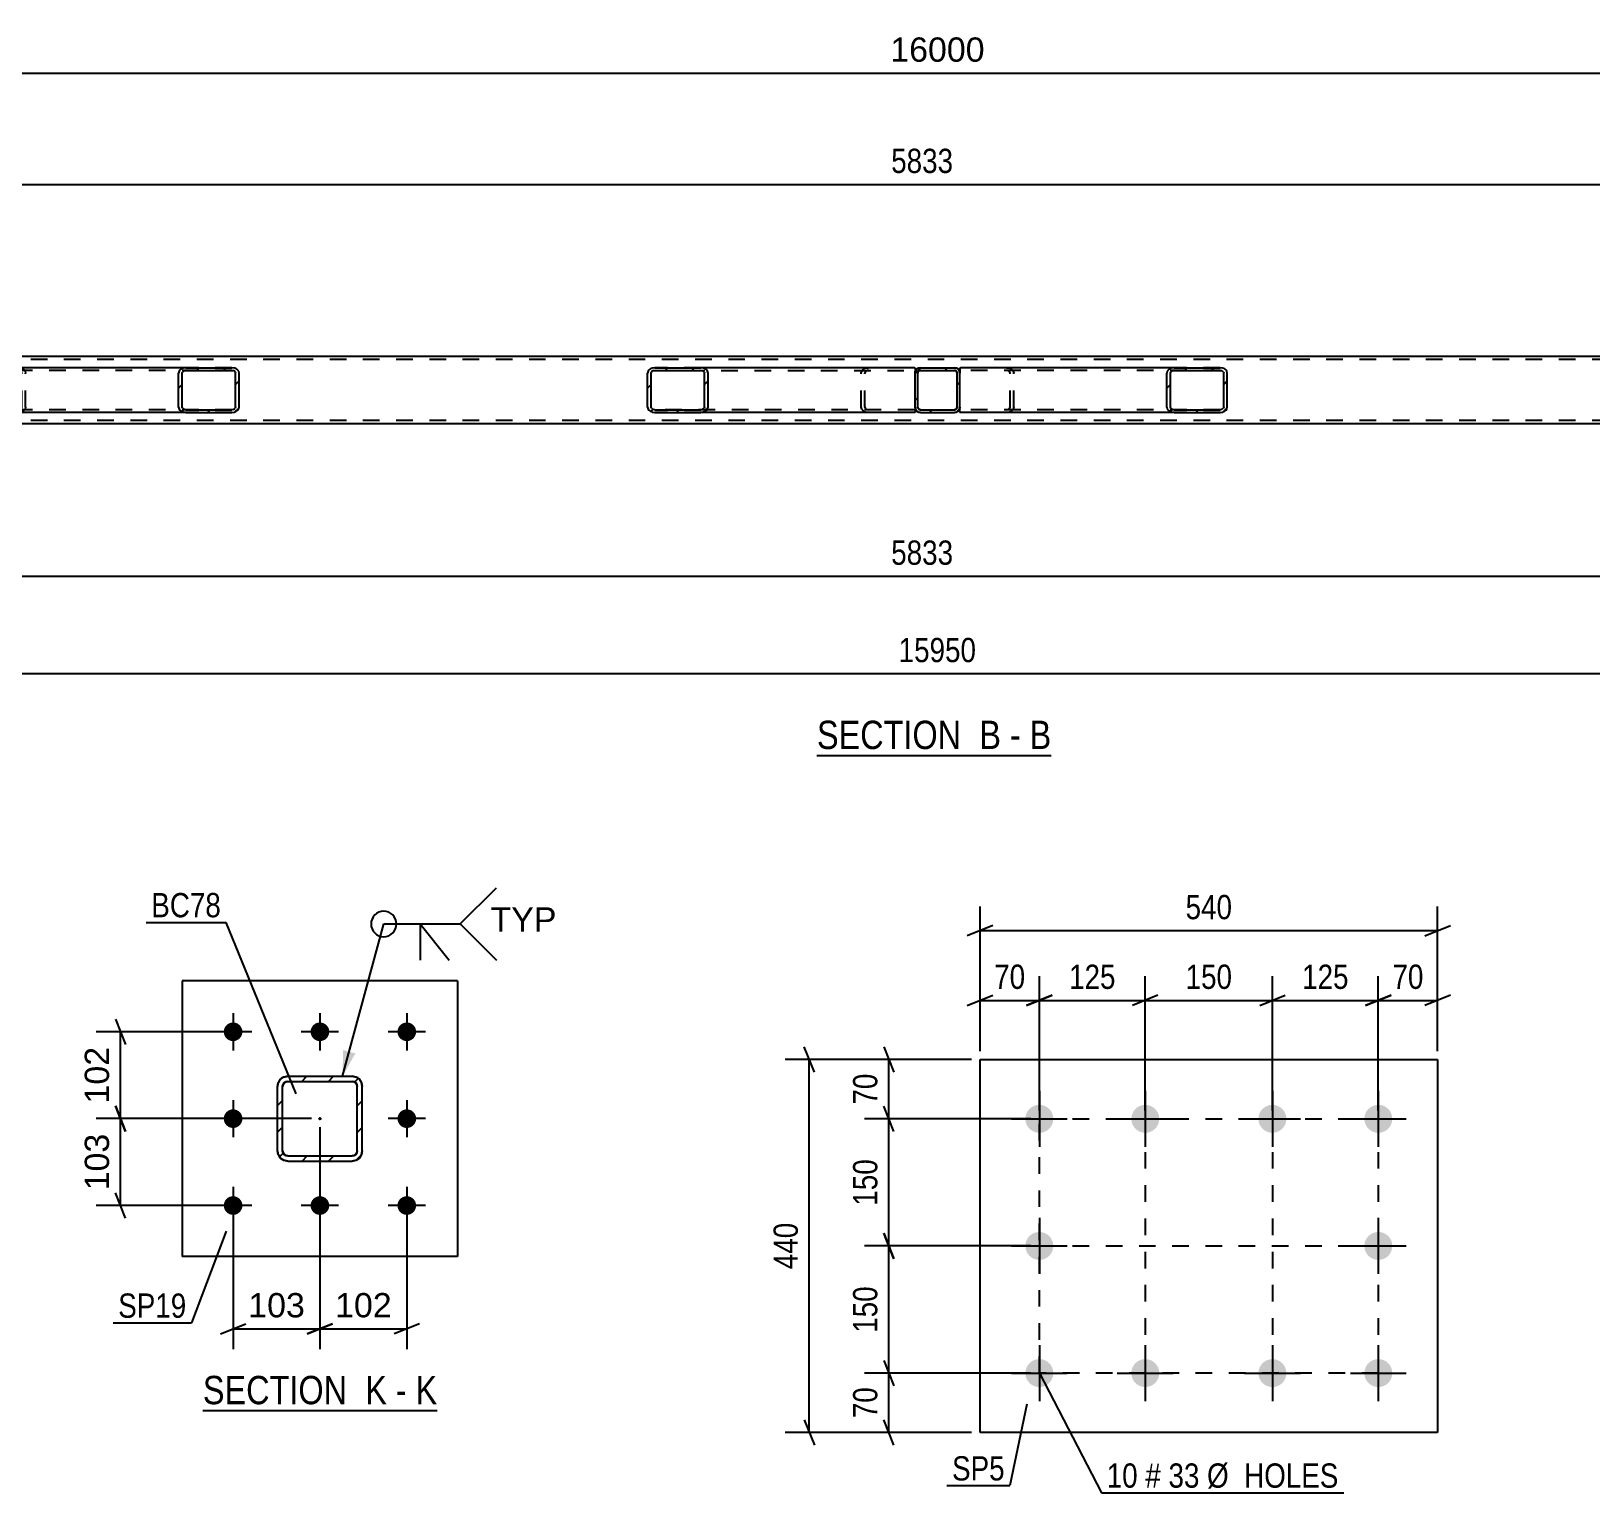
# Model space of a CAD drawing. Header units: millimetres. Extents: x 0 to 841, y 0 to 594.
# Drawn here: x 208 to 392, y 107.2 to 279.6 of the extents above; entities that cross this region are included whole.
import ezdxf

# ---------------------------------------------------------------- set-up
doc = ezdxf.new("R2010")
doc.units = ezdxf.units.MM
doc.linetypes.add('DXK_LINE_DOT2', pattern=[3.9198, 1.9599, -1.9599])
doc.linetypes.add('DXK_LINE_DOT3', pattern=[5.9187, 2.979, -0.9799, 0.9799, -0.9799])
doc.styles.add('Arial', font='ARIAL.TTF', dxfattribs={"height": 0.2})
doc.styles.add('Arial Narrow', font='ARIALN.TTF', dxfattribs={"height": 0.2})

# ---------------------------------------------------------------- blocks, each defined once
blk = doc.blocks.new('Unknown-761549208-13 - 3046')
at = {"color": 6, "linetype": 'Continuous'}
blk.add_line((300.69, 194.18), (328.34, 194.18), dxfattribs=at)
at = {"color": 0, "linetype": 'Continuous'}
for points in [[(318.8, 194.93), (318.8, 198.43), (300.69, 198.43), (300.69, 194.93)], [(322.41, 194.93), (322.41, 198.43), (319.85, 198.43), (319.85, 194.93)], [(324.73, 194.93), (324.73, 198.43), (323.46, 198.43), (323.46, 194.93)], [(328.34, 194.93), (328.34, 198.43), (325.78, 198.43), (325.78, 194.93)]]:
    blk.add_wipeout(points, dxfattribs=at)
at = {"color": 7, "linetype": 'Continuous', "style": 'Arial Narrow'}
for s, p in [('SECTION ', (300.69, 194.93)), ('B', (319.85, 194.93)), ('B', (325.78, 194.93)), ('-', (323.46, 194.93))]:
    blk.add_text(s, height=3.34, dxfattribs=at).set_placement(p)
blk = doc.blocks.new('Unknown-761549208-46 - 16332')
at = {"color": 6, "linetype": 'Continuous'}
blk.add_line((228.23, 116.88), (255.88, 116.88), dxfattribs=at)
at = {"color": 0, "linetype": 'Continuous'}
for points in [[(246.34, 117.63), (246.34, 121.13), (228.23, 121.13), (228.23, 117.63)], [(249.94, 117.63), (249.94, 121.13), (247.39, 121.13), (247.39, 117.63)], [(252.27, 117.63), (252.27, 121.13), (250.99, 121.13), (250.99, 117.63)], [(255.88, 117.63), (255.88, 121.13), (253.32, 121.13), (253.32, 117.63)]]:
    blk.add_wipeout(points, dxfattribs=at)
at = {"color": 7, "linetype": 'Continuous', "style": 'Arial Narrow'}
for s, p in [('SECTION ', (228.23, 117.63)), ('K', (247.39, 117.63)), ('K', (253.32, 117.63)), ('-', (250.99, 117.63))]:
    blk.add_text(s, height=3.34, dxfattribs=at).set_placement(p)
blk = doc.blocks.new('Part-761549208-3071 - 3046')
at = {"color": 2, "linetype": 'Continuous'}
for p, q in [((71.06, 241.28), (558.74, 241.28)), ((558.74, 233.28), (71.06, 233.28))]:
    blk.add_line(p, q, dxfattribs=at)
at = {"color": 7, "linetype": 'DXK_LINE_DOT2'}
for p, q in [((558.74, 240.88), (71.06, 240.88)), ((558.74, 233.68), (71.06, 233.68))]:
    blk.add_line(p, q, dxfattribs=at)
blk = doc.blocks.new('Part-761549208-3122 - 3046')
at = {"linetype": 'Continuous'}
h = blk.add_hatch(dxfattribs=at)
h.set_pattern_fill('', scale=0.7, style=0, pattern_type=0)
h.set_pattern_definition([(45, (348.5787, 234.691), (-1.57154, 1.57154), [])])
h.paths.add_polyline_path([(348.25, 234.64), (348.58, 234.69), (348.86, 234.83), (349.05, 235.04), (349.11, 235.28), (349.11, 239.28), (349.05, 239.53), (348.86, 239.73), (348.58, 239.87), (348.25, 239.92), (342.83, 239.92), (342.5, 239.87), (342.22, 239.73), (342.03, 239.53), (341.96, 239.28), (341.96, 235.28), (342.03, 235.04), (342.22, 234.83), (342.5, 234.69), (342.83, 234.64)])
h.paths.add_polyline_path([(342.66, 234.99), (342.52, 235.06), (342.43, 235.16), (342.39, 235.28), (342.39, 239.28), (342.43, 239.4), (342.52, 239.51), (342.66, 239.58), (342.83, 239.6), (348.25, 239.6), (348.41, 239.58), (348.55, 239.51), (348.65, 239.4), (348.68, 239.28), (348.68, 235.28), (348.65, 235.16), (348.55, 235.06), (348.41, 234.99), (348.25, 234.96), (342.83, 234.96)])
at = {"color": 2, "linetype": 'Continuous'}
for p, q in [((317.54, 239.91), (317.62, 239.92)), ((317.54, 239.91), (317.54, 239.28)), ((342.83, 239.92), (317.62, 239.92)), ((342.03, 239.53), (341.96, 239.28)), ((341.96, 235.28), (341.96, 239.28)), ((342.39, 239.28), (342.43, 239.4)), ((342.39, 235.28), (342.39, 239.28)), ((342.83, 239.92), (342.5, 239.87)), ((342.66, 239.58), (342.83, 239.6)), ((342.83, 239.92), (348.25, 239.92)), ((342.83, 239.6), (348.25, 239.6)), ((348.58, 239.87), (348.25, 239.92)), ((348.25, 239.6), (348.41, 239.58)), ((348.65, 239.4), (348.68, 239.28)), ((348.68, 235.28), (348.68, 239.28)), ((349.11, 239.28), (349.05, 239.53)), ((349.11, 235.28), (349.11, 239.28)), ((317.54, 234.69), (317.54, 235.28)), ((317.54, 234.65), (317.54, 234.69)), ((317.62, 234.64), (317.54, 234.65)), ((342.83, 234.64), (317.62, 234.64)), ((341.96, 235.28), (342.03, 235.04)), ((342.43, 235.16), (342.39, 235.28)), ((342.5, 234.69), (342.83, 234.64)), ((342.83, 234.96), (342.66, 234.99)), ((342.83, 234.96), (348.25, 234.96)), ((342.83, 234.64), (348.25, 234.64)), ((348.41, 234.99), (348.25, 234.96)), ((348.25, 234.64), (348.58, 234.69)), ((348.68, 235.28), (348.65, 235.16)), ((349.05, 235.04), (349.11, 235.28))]:
    blk.add_line(p, q, dxfattribs=at)
at = {"color": 7, "linetype": 'DXK_LINE_DOT2'}
for p, q in [((317.54, 239.59), (317.54, 239.91)), ((317.62, 239.6), (317.54, 239.59)), ((317.54, 234.83), (317.54, 239.28)), ((348.25, 239.6), (317.62, 239.6)), ((323.04, 239.92), (323.37, 239.87)), ((323.2, 239.58), (323.04, 239.6)), ((323.47, 239.28), (323.44, 239.4)), ((323.47, 235.28), (323.47, 239.28)), ((323.84, 239.53), (323.91, 239.28)), ((323.91, 235.28), (323.91, 239.28)), ((348.25, 239.92), (342.83, 239.92)), ((317.62, 234.96), (317.54, 234.97)), ((348.25, 234.96), (317.62, 234.96)), ((323.04, 234.96), (323.2, 234.99)), ((323.37, 234.69), (323.04, 234.64)), ((323.44, 235.16), (323.47, 235.28)), ((323.91, 235.28), (323.84, 235.04)), ((348.25, 234.64), (342.83, 234.64))]:
    blk.add_line(p, q, dxfattribs=at)
for centre, radius, start, end in [((323.1, 239.19), 0.396, 31.9749, 75.1641), ((323.17, 239.11), 0.792, 31.9749, 75.1641), ((323.1, 235.37), 0.396, 284.8359, 328.0251), ((323.17, 235.46), 0.792, 284.8359, 328.0251)]:
    blk.add_arc(centre, radius, start, end, dxfattribs=at)
at = {"color": 2, "linetype": 'Continuous'}
for centre, radius, start, end in [((342.7, 239.11), 0.792, 104.8395, 148.0307), ((342.76, 239.19), 0.396, 104.8395, 148.0307), ((348.31, 239.19), 0.396, 31.9693, 75.1605), ((348.38, 239.11), 0.792, 31.9693, 75.1605), ((342.7, 235.46), 0.792, 211.9693, 255.1605), ((342.76, 235.37), 0.396, 211.9693, 255.1605), ((348.31, 235.37), 0.396, 284.8395, 328.0307), ((348.38, 235.46), 0.792, 284.8395, 328.0307)]:
    blk.add_arc(centre, radius, start, end, dxfattribs=at)
blk = doc.blocks.new('Part-761549208-3123 - 3046')
at = {"linetype": 'Continuous'}
h = blk.add_hatch(dxfattribs=at)
h.set_pattern_fill('', scale=0.7, style=0, pattern_type=0)
h.set_pattern_definition([(45, (231.9786, 234.691), (-1.57154, 1.57154), [])])
h.paths.add_polyline_path([(231.65, 234.64), (231.98, 234.69), (232.26, 234.83), (232.45, 235.04), (232.51, 235.28), (232.51, 239.28), (232.45, 239.53), (232.26, 239.73), (231.98, 239.87), (231.65, 239.92), (226.23, 239.92), (225.9, 239.87), (225.62, 239.73), (225.43, 239.53), (225.36, 239.28), (225.36, 235.28), (225.43, 235.04), (225.62, 234.83), (225.9, 234.69), (226.23, 234.64)])
h.paths.add_polyline_path([(226.06, 234.99), (225.92, 235.06), (225.83, 235.16), (225.79, 235.28), (225.79, 239.28), (225.83, 239.4), (225.92, 239.51), (226.06, 239.58), (226.23, 239.6), (231.65, 239.6), (231.81, 239.58), (231.95, 239.51), (232.05, 239.4), (232.08, 239.28), (232.08, 235.28), (232.05, 235.16), (231.95, 235.06), (231.81, 234.99), (231.65, 234.96), (226.23, 234.96)])
at = {"color": 2, "linetype": 'Continuous'}
for p, q in [((200.94, 239.91), (201.02, 239.92)), ((200.94, 239.91), (200.94, 239.28)), ((226.23, 239.92), (201.02, 239.92)), ((225.43, 239.53), (225.36, 239.28)), ((225.36, 235.28), (225.36, 239.28)), ((225.79, 239.28), (225.83, 239.4)), ((225.79, 235.28), (225.79, 239.28)), ((226.23, 239.92), (225.9, 239.87)), ((226.06, 239.58), (226.23, 239.6)), ((226.23, 239.92), (231.65, 239.92)), ((226.23, 239.6), (231.65, 239.6)), ((231.98, 239.87), (231.65, 239.92)), ((231.65, 239.6), (231.81, 239.58)), ((232.05, 239.4), (232.08, 239.28)), ((232.08, 235.28), (232.08, 239.28)), ((232.51, 239.28), (232.45, 239.53)), ((232.51, 235.28), (232.51, 239.28)), ((200.94, 235.28), (200.94, 234.83)), ((200.94, 234.83), (200.94, 234.69)), ((200.94, 234.65), (200.94, 234.69)), ((201.02, 234.64), (200.94, 234.65)), ((226.23, 234.64), (201.02, 234.64)), ((225.36, 235.28), (225.43, 235.04)), ((225.83, 235.16), (225.79, 235.28)), ((225.9, 234.69), (226.23, 234.64)), ((226.23, 234.96), (226.06, 234.99)), ((226.23, 234.96), (231.65, 234.96)), ((226.23, 234.64), (231.65, 234.64)), ((231.81, 234.99), (231.65, 234.96)), ((231.65, 234.64), (231.98, 234.69)), ((232.08, 235.28), (232.05, 235.16)), ((232.45, 235.04), (232.51, 235.28))]:
    blk.add_line(p, q, dxfattribs=at)
at = {"color": 7, "linetype": 'DXK_LINE_DOT2'}
for p, q in [((200.94, 239.59), (200.94, 239.91)), ((201.02, 239.6), (200.94, 239.59)), ((200.94, 234.83), (200.94, 239.28)), ((231.65, 239.6), (201.02, 239.6)), ((206.44, 239.92), (206.77, 239.87)), ((206.6, 239.58), (206.44, 239.6)), ((206.87, 239.28), (206.84, 239.4)), ((206.87, 235.28), (206.87, 239.28)), ((207.24, 239.53), (207.31, 239.28)), ((207.31, 235.28), (207.31, 239.28)), ((231.65, 239.92), (226.23, 239.92)), ((201.02, 234.96), (200.94, 234.97)), ((231.65, 234.96), (201.02, 234.96)), ((206.44, 234.96), (206.6, 234.99)), ((206.77, 234.69), (206.44, 234.64)), ((206.84, 235.16), (206.87, 235.28)), ((207.31, 235.28), (207.24, 235.04)), ((231.65, 234.64), (226.23, 234.64))]:
    blk.add_line(p, q, dxfattribs=at)
for centre, radius, start, end in [((206.5, 239.19), 0.396, 31.9693, 75.1605), ((206.57, 239.11), 0.792, 31.9693, 75.1605), ((206.5, 235.37), 0.396, 284.8395, 328.0307), ((206.57, 235.46), 0.792, 284.8395, 328.0307)]:
    blk.add_arc(centre, radius, start, end, dxfattribs=at)
at = {"color": 2, "linetype": 'Continuous'}
for centre, radius, start, end in [((226.1, 239.11), 0.792, 104.8395, 148.0307), ((226.16, 239.19), 0.396, 104.8395, 148.0307), ((231.71, 239.19), 0.396, 31.9693, 75.1605), ((231.78, 239.11), 0.792, 31.9693, 75.1605), ((226.1, 235.46), 0.792, 211.9693, 255.1605), ((226.16, 235.37), 0.396, 211.9693, 255.1605), ((231.71, 235.37), 0.396, 284.8395, 328.0307), ((231.78, 235.46), 0.792, 284.8395, 328.0307)]:
    blk.add_arc(centre, radius, start, end, dxfattribs=at)
blk = doc.blocks.new('Part-761549208-3147 - 3046')
at = {"linetype": 'Continuous'}
h = blk.add_hatch(dxfattribs=at)
h.set_pattern_fill('', scale=0.7, style=0, pattern_type=0)
h.set_pattern_definition([(45, (317.1477, 234.691), (-1.57154, 1.57154), [])])
h.paths.add_polyline_path([(316.9, 234.64), (317.15, 234.69), (317.36, 234.83), (317.49, 235.04), (317.54, 235.28), (317.54, 239.28), (317.49, 239.53), (317.36, 239.73), (317.15, 239.87), (316.9, 239.92), (312.9, 239.92), (312.66, 239.87), (312.45, 239.73), (312.31, 239.53), (312.26, 239.28), (312.26, 235.28), (312.31, 235.04), (312.45, 234.83), (312.66, 234.69), (312.9, 234.64)])
h.paths.add_polyline_path([(312.78, 234.99), (312.68, 235.06), (312.61, 235.16), (312.58, 235.28), (312.58, 239.28), (312.61, 239.4), (312.68, 239.51), (312.78, 239.58), (312.9, 239.6), (316.9, 239.6), (317.03, 239.58), (317.13, 239.51), (317.2, 239.4), (317.22, 239.28), (317.22, 235.28), (317.2, 235.16), (317.13, 235.06), (317.03, 234.99), (316.9, 234.96), (312.9, 234.96)])
at = {"color": 7, "linetype": 'DXK_LINE_DOT2'}
for p, q in [((312.26, 239.28), (312.31, 239.53)), ((312.26, 235.28), (312.26, 239.28)), ((312.61, 239.4), (312.58, 239.28)), ((312.58, 235.28), (312.58, 239.28)), ((312.66, 239.87), (312.9, 239.92)), ((312.9, 239.6), (312.78, 239.58)), ((312.9, 239.92), (316.9, 239.92)), ((312.9, 239.6), (316.9, 239.6)), ((316.9, 239.92), (317.15, 239.87)), ((317.03, 239.58), (316.9, 239.6)), ((317.22, 239.28), (317.2, 239.4)), ((317.22, 235.28), (317.22, 239.28)), ((317.49, 239.53), (317.54, 239.28)), ((317.54, 235.28), (317.54, 239.28)), ((312.31, 235.04), (312.26, 235.28)), ((312.58, 235.28), (312.61, 235.16)), ((312.9, 234.64), (312.66, 234.69)), ((312.78, 234.99), (312.9, 234.96)), ((312.9, 234.96), (316.9, 234.96)), ((312.9, 234.64), (316.9, 234.64)), ((316.9, 234.96), (317.03, 234.99)), ((317.15, 234.69), (316.9, 234.64)), ((317.2, 235.16), (317.22, 235.28)), ((317.54, 235.28), (317.49, 235.04))]:
    blk.add_line(p, q, dxfattribs=at)
at = {"color": 2, "linetype": 'Continuous'}
for p, q in [((312.31, 239.53), (312.26, 239.28)), ((312.26, 235.28), (312.26, 239.28)), ((312.58, 239.28), (312.61, 239.4)), ((312.58, 235.28), (312.58, 239.28)), ((312.9, 239.92), (312.66, 239.87)), ((312.78, 239.58), (312.9, 239.6)), ((312.9, 239.92), (316.9, 239.92)), ((312.9, 239.6), (316.9, 239.6)), ((317.15, 239.87), (316.9, 239.92)), ((316.9, 239.6), (317.03, 239.58)), ((317.2, 239.4), (317.22, 239.28)), ((317.22, 235.28), (317.22, 239.28)), ((317.54, 239.28), (317.49, 239.53)), ((317.54, 235.28), (317.54, 239.28)), ((312.26, 235.28), (312.31, 235.04)), ((312.61, 235.16), (312.58, 235.28)), ((312.66, 234.69), (312.9, 234.64)), ((312.9, 234.96), (312.78, 234.99)), ((312.9, 234.96), (316.9, 234.96)), ((312.9, 234.64), (316.9, 234.64)), ((317.03, 234.99), (316.9, 234.96)), ((316.9, 234.64), (317.15, 234.69)), ((317.22, 235.28), (317.2, 235.16)), ((317.49, 235.04), (317.54, 235.28))]:
    blk.add_line(p, q, dxfattribs=at)
at = {"color": 7, "linetype": 'DXK_LINE_DOT2'}
for centre, radius, start, end in [((312.9, 239.28), 0.64, 112.5, 157.5), ((312.9, 239.28), 0.32, 112.5, 157.5), ((316.9, 239.28), 0.32, 22.5, 67.5), ((316.9, 239.28), 0.64, 22.5, 67.5), ((312.9, 235.28), 0.64, 202.5, 247.5), ((312.9, 235.28), 0.32, 202.5, 247.5), ((316.9, 235.28), 0.32, 292.5, 337.5), ((316.9, 235.28), 0.64, 292.5, 337.5)]:
    blk.add_arc(centre, radius, start, end, dxfattribs=at)
at = {"color": 2, "linetype": 'Continuous'}
for centre, radius, start, end in [((312.9, 239.28), 0.64, 112.5, 157.5), ((312.9, 239.28), 0.32, 112.5, 157.5), ((316.9, 239.28), 0.32, 22.5, 67.5), ((316.9, 239.28), 0.64, 22.5, 67.5), ((312.9, 235.28), 0.64, 202.5, 247.5), ((312.9, 235.28), 0.32, 202.5, 247.5), ((316.9, 235.28), 0.32, 292.5, 337.5), ((316.9, 235.28), 0.64, 292.5, 337.5)]:
    blk.add_arc(centre, radius, start, end, dxfattribs=at)
blk = doc.blocks.new('Part-761549208-3181 - 3046')
at = {"linetype": 'Continuous'}
h = blk.add_hatch(dxfattribs=at)
h.set_pattern_fill('', scale=0.7, style=0, pattern_type=0)
h.set_pattern_definition([(45, (287.3089, 234.691), (-1.57154, 1.57154), [])])
h.paths.add_polyline_path([(286.98, 234.64), (287.31, 234.69), (287.59, 234.83), (287.78, 235.04), (287.84, 235.28), (287.84, 239.28), (287.78, 239.53), (287.59, 239.73), (287.31, 239.87), (286.98, 239.92), (281.56, 239.92), (281.23, 239.87), (280.95, 239.73), (280.76, 239.53), (280.69, 239.28), (280.69, 235.28), (280.76, 235.04), (280.95, 234.83), (281.23, 234.69), (281.56, 234.64)])
h.paths.add_polyline_path([(281.39, 234.99), (281.25, 235.06), (281.16, 235.16), (281.13, 235.28), (281.13, 239.28), (281.16, 239.4), (281.25, 239.51), (281.39, 239.58), (281.56, 239.6), (286.98, 239.6), (287.14, 239.58), (287.28, 239.51), (287.38, 239.4), (287.41, 239.28), (287.41, 235.28), (287.38, 235.16), (287.28, 235.06), (287.14, 234.99), (286.98, 234.96), (281.56, 234.96)])
at = {"color": 2, "linetype": 'Continuous'}
for p, q in [((280.76, 239.53), (280.69, 239.28)), ((280.69, 235.28), (280.69, 239.28)), ((281.13, 239.28), (281.16, 239.4)), ((281.13, 235.28), (281.13, 239.28)), ((281.56, 239.92), (281.23, 239.87)), ((281.39, 239.58), (281.56, 239.6)), ((281.56, 239.92), (286.98, 239.92)), ((281.56, 239.6), (286.98, 239.6)), ((312.19, 239.92), (286.98, 239.92)), ((287.31, 239.87), (286.98, 239.92)), ((286.98, 239.6), (287.14, 239.58)), ((287.38, 239.4), (287.41, 239.28)), ((287.41, 235.28), (287.41, 239.28)), ((287.84, 239.28), (287.78, 239.53)), ((287.84, 235.28), (287.84, 239.28)), ((312.26, 239.91), (312.26, 239.87)), ((312.26, 239.87), (312.26, 239.73)), ((312.26, 239.73), (312.26, 239.28)), ((280.69, 235.28), (280.76, 235.04)), ((281.16, 235.16), (281.13, 235.28)), ((281.23, 234.69), (281.56, 234.64)), ((281.56, 234.96), (281.39, 234.99)), ((281.56, 234.96), (286.98, 234.96)), ((281.56, 234.64), (286.98, 234.64)), ((287.14, 234.99), (286.98, 234.96)), ((286.98, 234.64), (287.31, 234.69)), ((312.19, 234.64), (286.98, 234.64)), ((287.41, 235.28), (287.38, 235.16)), ((287.78, 235.04), (287.84, 235.28)), ((312.26, 235.28), (312.26, 234.65))]:
    blk.add_line(p, q, dxfattribs=at)
at = {"color": 7, "linetype": 'DXK_LINE_DOT2'}
for p, q in [((286.98, 239.92), (281.56, 239.92)), ((281.56, 239.6), (312.19, 239.6)), ((305.9, 239.28), (305.97, 239.53)), ((305.9, 235.28), (305.9, 239.28)), ((306.37, 239.4), (306.34, 239.28)), ((306.34, 235.28), (306.34, 239.28)), ((306.44, 239.87), (306.77, 239.92)), ((306.77, 239.6), (306.6, 239.58)), ((312.19, 239.92), (312.19, 239.92)), ((312.19, 239.92), (312.26, 239.91)), ((312.19, 239.92), (312.19, 239.92)), ((312.19, 239.6), (312.26, 239.59)), ((312.26, 239.91), (312.26, 239.91)), ((312.26, 239.91), (312.26, 239.91)), ((312.26, 239.73), (312.26, 239.59)), ((312.26, 235.28), (312.26, 239.53)), ((312.19, 234.96), (281.56, 234.96)), ((286.98, 234.64), (281.56, 234.64)), ((305.97, 235.04), (305.9, 235.28)), ((306.34, 235.28), (306.37, 235.16)), ((306.77, 234.64), (306.44, 234.69)), ((306.6, 234.99), (306.77, 234.96)), ((312.19, 234.96), (312.26, 234.97)), ((312.26, 234.65), (312.19, 234.64)), ((312.19, 234.64), (312.19, 234.64)), ((312.19, 234.64), (312.19, 234.64)), ((312.26, 234.65), (312.26, 234.65)), ((312.26, 234.65), (312.26, 234.65))]:
    blk.add_line(p, q, dxfattribs=at)
at = {"color": 2, "linetype": 'Continuous'}
for centre, radius, start, end in [((281.43, 239.11), 0.792, 104.8395, 148.0307), ((281.49, 239.19), 0.396, 104.8395, 148.0307), ((287.04, 239.19), 0.396, 31.9693, 75.1605), ((287.11, 239.11), 0.792, 31.9693, 75.1605), ((281.43, 235.46), 0.792, 211.9693, 255.1605), ((281.49, 235.37), 0.396, 211.9693, 255.1605), ((287.04, 235.37), 0.396, 284.8395, 328.0307), ((287.11, 235.46), 0.792, 284.8395, 328.0307)]:
    blk.add_arc(centre, radius, start, end, dxfattribs=at)
at = {"color": 7, "linetype": 'DXK_LINE_DOT2'}
for centre, radius, start, end in [((306.64, 239.11), 0.792, 104.8432, 148.0363), ((306.71, 239.19), 0.396, 104.8432, 148.0363), ((306.64, 235.46), 0.792, 211.9637, 255.1568), ((306.71, 235.37), 0.396, 211.9637, 255.1568)]:
    blk.add_arc(centre, radius, start, end, dxfattribs=at)
blk = doc.blocks.new('Part-761549208-16359 - 16332')
at = {"color": 2, "linetype": 'Continuous'}
for p, q in [((258.29, 167.57), (225.79, 167.57)), ((225.79, 167.57), (225.79, 135.07)), ((258.29, 167.57), (258.29, 135.07)), ((258.29, 135.07), (225.79, 135.07))]:
    blk.add_line(p, q, dxfattribs=at)
blk = doc.blocks.new('Part-761549208-16356 - 16332')
at = {"linetype": 'Continuous'}
h = blk.add_hatch(dxfattribs=at)
h.set_pattern_fill('', scale=0.7, style=0, pattern_type=0)
h.set_pattern_definition([(45, (246.2995, 146.408), (-1.57154, 1.57154), [])])
h.paths.add_polyline_path([(245.84, 146.32), (246.3, 146.41), (246.69, 146.67), (246.95, 147.06), (247.04, 147.52), (247.04, 155.12), (246.95, 155.58), (246.69, 155.97), (246.3, 156.23), (245.84, 156.32), (238.24, 156.32), (237.78, 156.23), (237.39, 155.97), (237.13, 155.58), (237.04, 155.12), (237.04, 147.52), (237.13, 147.06), (237.39, 146.67), (237.78, 146.41), (238.24, 146.32)])
h.paths.add_polyline_path([(238.24, 146.92), (238.01, 146.96), (237.82, 147.09), (237.69, 147.29), (237.64, 147.52), (237.64, 155.12), (237.69, 155.35), (237.82, 155.54), (238.01, 155.67), (238.24, 155.72), (245.84, 155.72), (246.07, 155.67), (246.26, 155.54), (246.39, 155.35), (246.44, 155.12), (246.44, 147.52), (246.39, 147.29), (246.26, 147.09), (246.07, 146.96), (245.84, 146.92)])
blk.add_hatch(color=246, dxfattribs=at).paths.add_polyline_path([(242.04, 151.22, -1), (242.04, 151.42, -1)])
at = {"color": 7, "linetype": 'DXK_LINE_DOT2'}
for p, q in [((237.04, 155.12), (237.13, 155.58)), ((237.04, 147.52), (237.04, 155.12)), ((237.69, 155.35), (237.64, 155.12)), ((237.64, 147.52), (237.64, 155.12)), ((237.82, 155.54), (237.69, 155.35)), ((237.78, 156.23), (238.24, 156.32)), ((238.01, 155.67), (237.82, 155.54)), ((238.24, 155.72), (238.01, 155.67)), ((238.24, 156.32), (245.84, 156.32)), ((238.24, 155.72), (245.84, 155.72)), ((245.84, 156.32), (246.3, 156.23)), ((246.07, 155.67), (245.84, 155.72)), ((246.26, 155.54), (246.07, 155.67)), ((246.39, 155.35), (246.26, 155.54)), ((246.44, 155.12), (246.39, 155.35)), ((246.44, 147.52), (246.44, 155.12)), ((246.95, 155.58), (247.04, 155.12)), ((247.04, 147.52), (247.04, 155.12)), ((237.13, 147.06), (237.04, 147.52)), ((237.64, 147.52), (237.69, 147.29)), ((237.69, 147.29), (237.82, 147.09)), ((246.26, 147.09), (246.39, 147.29)), ((246.39, 147.29), (246.44, 147.52)), ((247.04, 147.52), (246.95, 147.06)), ((238.24, 146.32), (237.78, 146.41)), ((237.82, 147.09), (238.01, 146.96)), ((238.01, 146.96), (238.24, 146.92)), ((238.24, 146.92), (245.84, 146.92)), ((238.24, 146.32), (245.84, 146.32)), ((245.84, 146.92), (246.07, 146.96)), ((246.3, 146.41), (245.84, 146.32)), ((246.07, 146.96), (246.26, 147.09))]:
    blk.add_line(p, q, dxfattribs=at)
at = {"color": 2, "linetype": 'Continuous'}
for p, q in [((237.13, 155.58), (237.04, 155.12)), ((237.04, 147.52), (237.04, 155.12)), ((237.64, 155.12), (237.69, 155.35)), ((237.64, 147.52), (237.64, 155.12)), ((237.69, 155.35), (237.82, 155.54)), ((238.24, 156.32), (237.78, 156.23)), ((237.82, 155.54), (238.01, 155.67)), ((238.01, 155.67), (238.24, 155.72)), ((238.24, 156.32), (245.84, 156.32)), ((238.24, 155.72), (245.84, 155.72)), ((246.3, 156.23), (245.84, 156.32)), ((245.84, 155.72), (246.07, 155.67)), ((246.07, 155.67), (246.26, 155.54)), ((246.26, 155.54), (246.39, 155.35)), ((246.39, 155.35), (246.44, 155.12)), ((246.44, 147.52), (246.44, 155.12)), ((247.04, 155.12), (246.95, 155.58)), ((247.04, 147.52), (247.04, 155.12)), ((237.04, 147.52), (237.13, 147.06)), ((237.69, 147.29), (237.64, 147.52)), ((237.82, 147.09), (237.69, 147.29)), ((246.39, 147.29), (246.26, 147.09)), ((246.44, 147.52), (246.39, 147.29)), ((246.95, 147.06), (247.04, 147.52)), ((237.78, 146.41), (238.24, 146.32)), ((238.01, 146.96), (237.82, 147.09)), ((238.24, 146.92), (238.01, 146.96)), ((238.24, 146.92), (245.84, 146.92)), ((238.24, 146.32), (245.84, 146.32)), ((246.07, 146.96), (245.84, 146.92)), ((245.84, 146.32), (246.3, 146.41)), ((246.26, 147.09), (246.07, 146.96))]:
    blk.add_line(p, q, dxfattribs=at)
at = {"color": 7, "linetype": 'DXK_LINE_DOT3'}
blk.add_line((242.04, 151.32), (242.04, 151.32), dxfattribs=at)
at = {"color": 246, "linetype": 'DXK_LINE_DOT2'}
blk.add_line((242.04, 151.32), (242.04, 151.32), dxfattribs=at)
at = {"color": 246, "linetype": 'Continuous'}
blk.add_circle((242.04, 151.32), 0.1, dxfattribs=at)
at = {"color": 7, "linetype": 'DXK_LINE_DOT2'}
for centre, start, end in [((238.24, 155.12), 112.5, 157.5), ((245.84, 155.12), 22.5, 67.5), ((238.24, 147.52), 202.5, 247.5), ((245.84, 147.52), 292.5, 337.5)]:
    blk.add_arc(centre, 1.2, start, end, dxfattribs=at)
at = {"color": 2, "linetype": 'Continuous'}
for centre, start, end in [((238.24, 155.12), 112.5, 157.5), ((245.84, 155.12), 22.5, 67.5), ((238.24, 147.52), 202.5, 247.5), ((245.84, 147.52), 292.5, 337.5)]:
    blk.add_arc(centre, 1.2, start, end, dxfattribs=at)
blk = doc.blocks.new('Bolt-761549208-16419 - 16332')
at = {"linetype": 'Continuous'}
for points in [[(231.79, 160.47, -1), (231.79, 162.67, -1)], [(242.04, 160.47, -1), (242.04, 162.67, -1)], [(252.29, 160.47, -1), (252.29, 162.67, -1)], [(231.79, 150.22, -1), (231.79, 152.42, -1)], [(252.29, 150.22, -1), (252.29, 152.42, -1)], [(231.79, 139.97, -1), (231.79, 142.17, -1)], [(242.04, 139.97, -1), (242.04, 142.17, -1)], [(252.29, 139.97, -1), (252.29, 142.17, -1)]]:
    blk.add_hatch(color=1, dxfattribs=at).paths.add_polyline_path(points)
at = {"color": 1, "linetype": 'Continuous'}
for p, q in [((231.79, 163.77), (231.79, 159.37)), ((242.04, 163.77), (242.04, 159.37)), ((252.29, 163.77), (252.29, 159.37)), ((233.99, 161.57), (229.59, 161.57)), ((244.24, 161.57), (239.84, 161.57)), ((254.49, 161.57), (250.09, 161.57)), ((231.79, 153.52), (231.79, 149.12)), ((252.29, 153.52), (252.29, 149.12)), ((233.99, 151.32), (229.59, 151.32)), ((254.49, 151.32), (250.09, 151.32)), ((231.79, 143.27), (231.79, 138.87)), ((242.04, 143.27), (242.04, 138.87)), ((252.29, 143.27), (252.29, 138.87)), ((233.99, 141.07), (229.59, 141.07)), ((244.24, 141.07), (239.84, 141.07)), ((254.49, 141.07), (250.09, 141.07))]:
    blk.add_line(p, q, dxfattribs=at)
blk = doc.blocks.new('Part-761549208-16968 - 16967')
at = {"color": 2, "linetype": 'Continuous'}
for p, q in [((319.93, 114.3), (319.93, 158.3)), ((319.93, 158.3), (373.93, 158.3)), ((373.93, 158.3), (373.93, 114.3)), ((373.93, 114.3), (319.93, 114.3))]:
    blk.add_line(p, q, dxfattribs=at)
blk = doc.blocks.new('Bolt-761549208-16969 - 16967')
at = {"linetype": 'Continuous'}
for points in [[(326.93, 152.95, -1), (326.93, 149.65, -1)], [(339.43, 152.95, -1), (339.43, 149.65, -1)], [(354.43, 152.95, -1), (354.43, 149.65, -1)], [(366.93, 152.95, -1), (366.93, 149.65, -1)], [(326.93, 137.95, -1), (326.93, 134.65, -1)], [(366.93, 137.95, -1), (366.93, 134.65, -1)], [(326.93, 122.95, -1), (326.93, 119.65, -1)], [(339.43, 122.95, -1), (339.43, 119.65, -1)], [(354.43, 122.95, -1), (354.43, 119.65, -1)], [(366.93, 122.95, -1), (366.93, 119.65, -1)]]:
    blk.add_hatch(color=1, dxfattribs=at).paths.add_polyline_path(points)
at = {"color": 1, "linetype": 'Continuous'}
for p, q in [((326.93, 154.6), (326.93, 148)), ((339.43, 154.6), (339.43, 148)), ((354.43, 154.6), (354.43, 148)), ((366.93, 154.6), (366.93, 148)), ((323.63, 151.3), (330.23, 151.3)), ((336.13, 151.3), (342.73, 151.3)), ((351.13, 151.3), (357.73, 151.3)), ((363.63, 151.3), (370.23, 151.3)), ((326.93, 139.6), (326.93, 133)), ((366.93, 139.6), (366.93, 133)), ((323.63, 136.3), (330.23, 136.3)), ((363.63, 136.3), (370.23, 136.3)), ((326.93, 124.6), (326.93, 118)), ((339.43, 124.6), (339.43, 118)), ((354.43, 124.6), (354.43, 118)), ((366.93, 124.6), (366.93, 118)), ((323.63, 121.3), (330.23, 121.3)), ((336.13, 121.3), (342.73, 121.3)), ((351.13, 121.3), (357.73, 121.3)), ((363.63, 121.3), (370.23, 121.3))]:
    blk.add_line(p, q, dxfattribs=at)
blk = doc.blocks.new('Rectangle-761549208-18383 - 16967')
at = {"color": 1, "linetype": 'DXK_LINE_DOT2'}
blk.add_lwpolyline([(326.93, 151.3), (366.93, 151.3), (366.93, 121.3), (326.93, 121.3), (326.93, 151.3)], close=True, dxfattribs=at)
blk = doc.blocks.new('Line-761549208-18393 - 16967')
at = {"color": 1, "linetype": 'DXK_LINE_DOT2'}
blk.add_line((339.43, 151.3), (339.43, 121.3), dxfattribs=at)
blk = doc.blocks.new('Line-761549208-18400 - 16967')
at = {"color": 1, "linetype": 'DXK_LINE_DOT2'}
blk.add_line((354.43, 151.3), (354.43, 121.3), dxfattribs=at)
blk = doc.blocks.new('Line-761549208-18407 - 16967')
at = {"color": 1, "linetype": 'DXK_LINE_DOT2'}
blk.add_line((326.93, 136.3), (366.93, 136.3), dxfattribs=at)
blk = doc.blocks.new('StraightDimension-761549208-14005 - 3046')
at = {"color": 7, "linetype": 'Continuous'}
blk.add_line((57.16, 274.67), (572.64, 274.67), dxfattribs=at)
at = {"color": 0}
blk.add_wipeout([(321.06, 275.42), (321.06, 279.62), (308.74, 279.62), (308.74, 275.42)], dxfattribs=at)
at = {"color": 3, "style": 'Arial'}
blk.add_text('16000', height=2.865, dxfattribs=at).set_placement((309.34, 276.02))
blk = doc.blocks.new('StraightDimension-761549208-3315 - 3046')
at = {"color": 7, "linetype": 'Continuous'}
blk.add_line((196.44, 261.54), (429.77, 261.54), dxfattribs=at)
at = {"color": 0}
blk.add_wipeout([(317.36, 262.29), (317.36, 266.49), (308.85, 266.49), (308.85, 262.29)], dxfattribs=at)
at = {"color": 3, "style": 'Arial Narrow'}
blk.add_text('5833', height=2.863, dxfattribs=at).set_placement((309.45, 262.89))
blk = doc.blocks.new('StraightDimension-761549208-3255 - 3046')
at = {"color": 7, "linetype": 'Continuous'}
blk.add_line((196.44, 215.32), (429.77, 215.32), dxfattribs=at)
at = {"color": 0}
blk.add_wipeout([(317.36, 216.07), (317.36, 220.27), (308.85, 220.27), (308.85, 216.07)], dxfattribs=at)
at = {"color": 3, "style": 'Arial Narrow'}
blk.add_text('5833', height=2.863, dxfattribs=at).set_placement((309.45, 216.67))
blk = doc.blocks.new('StraightDimension-761549208-3342 - 3046')
at = {"color": 7, "linetype": 'Continuous'}
blk.add_line((58.16, 203.83), (571.64, 203.83), dxfattribs=at)
at = {"color": 0}
blk.add_wipeout([(320.07, 204.58), (320.07, 208.78), (309.73, 208.78), (309.73, 204.58)], dxfattribs=at)
at = {"color": 3, "style": 'Arial Narrow'}
blk.add_text('15950', height=2.863, dxfattribs=at).set_placement((310.33, 205.18))
blk = doc.blocks.new('StraightDimension-761549208-16627 - 16332')
at = {"color": 7, "linetype": 'Continuous'}
for p, q in [((217.9, 163.07), (219.1, 160.07)), ((230.79, 161.57), (215.65, 161.57)), ((218.5, 151.32), (218.5, 161.57)), ((219.1, 149.82), (217.9, 152.82)), ((241.04, 151.32), (215.65, 151.32))]:
    blk.add_line(p, q, dxfattribs=at)
at = {"color": 0}
blk.add_wipeout([(217.75, 160.38), (213.55, 160.38), (213.55, 152.51), (217.75, 152.51)], dxfattribs=at)
at = {"color": 3, "style": 'Arial'}
blk.add_text('102', height=2.865, rotation=90.0002, dxfattribs=at).set_placement((217.15, 153.11))
blk = doc.blocks.new('StraightDimension-761549208-16628 - 16332')
at = {"color": 7, "linetype": 'Continuous'}
for p, q in [((217.9, 152.82), (219.1, 149.82)), ((241.04, 151.32), (215.65, 151.32)), ((218.5, 141.07), (218.5, 151.32)), ((219.1, 139.57), (217.9, 142.57)), ((230.79, 141.07), (215.65, 141.07))]:
    blk.add_line(p, q, dxfattribs=at)
at = {"color": 0}
blk.add_wipeout([(217.75, 150.13), (213.55, 150.13), (213.55, 142.26), (217.75, 142.26)], dxfattribs=at)
at = {"color": 3, "style": 'Arial'}
blk.add_text('103', height=2.865, rotation=90.0002, dxfattribs=at).set_placement((217.15, 142.86))
blk = doc.blocks.new('StraightDimension-761549208-16687 - 16332')
at = {"color": 7, "linetype": 'Continuous'}
for p, q in [((242.04, 150.32), (242.04, 124.13)), ((252.29, 140.07), (252.29, 124.13)), ((240.54, 125.93), (243.54, 127.13)), ((253.79, 127.13), (250.79, 125.93)), ((242.04, 126.53), (252.29, 126.53))]:
    blk.add_line(p, q, dxfattribs=at)
at = {"color": 0}
blk.add_wipeout([(251.1, 127.28), (251.1, 131.48), (243.23, 131.48), (243.23, 127.28)], dxfattribs=at)
at = {"color": 3, "style": 'Arial'}
blk.add_text('102', height=2.865, dxfattribs=at).set_placement((243.83, 127.88))
blk = doc.blocks.new('StraightDimension-761549208-16688 - 16332')
at = {"color": 7, "linetype": 'Continuous'}
for p, q in [((242.04, 150.32), (242.04, 124.13)), ((231.79, 140.07), (231.79, 124.13)), ((230.29, 125.93), (233.29, 127.13)), ((243.54, 127.13), (240.54, 125.93)), ((231.79, 126.53), (242.04, 126.53))]:
    blk.add_line(p, q, dxfattribs=at)
at = {"color": 0}
blk.add_wipeout([(240.85, 127.28), (240.85, 131.48), (232.98, 131.48), (232.98, 127.28)], dxfattribs=at)
at = {"color": 3, "style": 'Arial'}
blk.add_text('103', height=2.865, dxfattribs=at).set_placement((233.58, 127.88))
blk = doc.blocks.new('StraightDimension-761549208-17276 - 16967')
at = {"color": 7, "linetype": 'Continuous'}
for p, q in [((354.43, 152.3), (354.43, 168.13)), ((366.93, 152.3), (366.93, 168.13)), ((352.93, 164.68), (355.93, 165.88)), ((368.43, 165.88), (365.43, 164.68)), ((354.43, 165.28), (366.93, 165.28))]:
    blk.add_line(p, q, dxfattribs=at)
at = {"color": 0}
blk.add_wipeout([(364.02, 166.03), (364.02, 170.23), (357.34, 170.23), (357.34, 166.03)], dxfattribs=at)
at = {"color": 3, "style": 'Arial Narrow'}
blk.add_text('125', height=2.863, dxfattribs=at).set_placement((357.94, 166.63))
blk = doc.blocks.new('StraightDimension-761549208-17256 - 16967')
at = {"color": 7, "linetype": 'Continuous'}
for p, q in [((309.76, 149.8), (308.56, 152.8)), ((325.93, 151.3), (306.31, 151.3)), ((309.16, 136.3), (309.16, 151.3)), ((325.93, 136.3), (306.31, 136.3)), ((308.56, 137.8), (309.76, 134.8))]:
    blk.add_line(p, q, dxfattribs=at)
at = {"color": 0}
blk.add_wipeout([(308.41, 147.15), (304.21, 147.15), (304.21, 140.46), (308.41, 140.46)], dxfattribs=at)
at = {"color": 3, "style": 'Arial Narrow'}
blk.add_text('150', height=2.863, rotation=90.0002, dxfattribs=at).set_placement((307.81, 141.06))
blk = doc.blocks.new('StraightDimension-761549208-17255 - 16967')
at = {"color": 7, "linetype": 'Continuous'}
for p, q in [((318.93, 158.3), (306.31, 158.3)), ((308.56, 159.8), (309.76, 156.8)), ((309.16, 151.3), (309.16, 158.3)), ((309.76, 149.8), (308.56, 152.8)), ((325.93, 151.3), (306.31, 151.3))]:
    blk.add_line(p, q, dxfattribs=at)
at = {"color": 0}
blk.add_wipeout([(308.41, 157.23), (304.21, 157.23), (304.21, 152.38), (308.41, 152.38)], dxfattribs=at)
at = {"color": 3, "style": 'Arial Narrow'}
blk.add_text('70', height=2.863, rotation=90.0002, dxfattribs=at).set_placement((307.81, 152.98))
blk = doc.blocks.new('StraightDimension-761549208-17257 - 16967')
at = {"color": 7, "linetype": 'Continuous'}
for p, q in [((325.93, 136.3), (306.31, 136.3)), ((309.76, 134.8), (308.56, 137.8)), ((309.16, 121.3), (309.16, 136.3)), ((308.56, 122.8), (309.76, 119.8)), ((325.93, 121.3), (306.31, 121.3))]:
    blk.add_line(p, q, dxfattribs=at)
at = {"color": 0}
blk.add_wipeout([(308.41, 132.15), (304.21, 132.15), (304.21, 125.46), (308.41, 125.46)], dxfattribs=at)
at = {"color": 3, "style": 'Arial Narrow'}
blk.add_text('150', height=2.863, rotation=90.0002, dxfattribs=at).set_placement((307.81, 126.06))
blk = doc.blocks.new('StraightDimension-761549208-17258 - 16967')
at = {"color": 7, "linetype": 'Continuous'}
for p, q in [((308.56, 122.8), (309.76, 119.8)), ((325.93, 121.3), (306.31, 121.3)), ((309.16, 114.3), (309.16, 121.3)), ((318.93, 114.3), (306.31, 114.3)), ((309.76, 112.8), (308.56, 115.8))]:
    blk.add_line(p, q, dxfattribs=at)
at = {"color": 0}
blk.add_wipeout([(308.41, 120.23), (304.21, 120.23), (304.21, 115.38), (308.41, 115.38)], dxfattribs=at)
at = {"color": 3, "style": 'Arial Narrow'}
blk.add_text('70', height=2.863, rotation=90.0002, dxfattribs=at).set_placement((307.81, 115.98))
blk = doc.blocks.new('StraightDimension-761549208-17271 - 16967')
at = {"color": 7, "linetype": 'Continuous'}
for p, q in [((318.93, 158.3), (296.93, 158.3)), ((300.38, 156.8), (299.18, 159.8)), ((299.78, 114.3), (299.78, 158.3)), ((318.93, 114.3), (296.93, 114.3)), ((299.18, 115.8), (300.38, 112.8))]:
    blk.add_line(p, q, dxfattribs=at)
at = {"color": 0}
blk.add_wipeout([(299.03, 139.65), (294.83, 139.65), (294.83, 132.96), (299.03, 132.96)], dxfattribs=at)
at = {"color": 3, "style": 'Arial Narrow'}
blk.add_text('440', height=2.863, rotation=90.0002, dxfattribs=at).set_placement((298.43, 133.56))
blk = doc.blocks.new('StraightDimension-761549208-17275 - 16967')
at = {"color": 7, "linetype": 'Continuous'}
for p, q in [((366.93, 152.3), (366.93, 168.13)), ((373.93, 159.3), (373.93, 168.13)), ((365.43, 164.68), (368.43, 165.88)), ((375.43, 165.88), (372.43, 164.68)), ((366.93, 165.28), (373.93, 165.28))]:
    blk.add_line(p, q, dxfattribs=at)
at = {"color": 0}
blk.add_wipeout([(372.86, 166.03), (372.86, 170.23), (368, 170.23), (368, 166.03)], dxfattribs=at)
at = {"color": 3, "style": 'Arial Narrow'}
blk.add_text('70', height=2.863, dxfattribs=at).set_placement((368.6, 166.63))
blk = doc.blocks.new('StraightDimension-761549208-17277 - 16967')
at = {"color": 7, "linetype": 'Continuous'}
for p, q in [((339.43, 152.3), (339.43, 168.13)), ((354.43, 152.3), (354.43, 168.13)), ((340.93, 165.88), (337.93, 164.68)), ((352.93, 164.68), (355.93, 165.88)), ((339.43, 165.28), (354.43, 165.28))]:
    blk.add_line(p, q, dxfattribs=at)
at = {"color": 0}
blk.add_wipeout([(350.27, 166.03), (350.27, 170.23), (343.59, 170.23), (343.59, 166.03)], dxfattribs=at)
at = {"color": 3, "style": 'Arial Narrow'}
blk.add_text('150', height=2.863, dxfattribs=at).set_placement((344.19, 166.63))
blk = doc.blocks.new('StraightDimension-761549208-17278 - 16967')
at = {"color": 7, "linetype": 'Continuous'}
for p, q in [((326.93, 152.3), (326.93, 168.13)), ((339.43, 152.3), (339.43, 168.13)), ((325.43, 164.68), (328.43, 165.88)), ((340.93, 165.88), (337.93, 164.68)), ((326.93, 165.28), (339.43, 165.28))]:
    blk.add_line(p, q, dxfattribs=at)
at = {"color": 0}
blk.add_wipeout([(336.52, 166.03), (336.52, 170.23), (329.84, 170.23), (329.84, 166.03)], dxfattribs=at)
at = {"color": 3, "style": 'Arial Narrow'}
blk.add_text('125', height=2.863, dxfattribs=at).set_placement((330.44, 166.63))
blk = doc.blocks.new('StraightDimension-761549208-17279 - 16967')
at = {"color": 7, "linetype": 'Continuous'}
for p, q in [((319.93, 159.3), (319.93, 168.13)), ((326.93, 152.3), (326.93, 168.13)), ((318.43, 164.68), (321.43, 165.88)), ((328.43, 165.88), (325.43, 164.68)), ((319.93, 165.28), (326.93, 165.28))]:
    blk.add_line(p, q, dxfattribs=at)
at = {"color": 0}
blk.add_wipeout([(325.86, 166.03), (325.86, 170.23), (321, 170.23), (321, 166.03)], dxfattribs=at)
at = {"color": 3, "style": 'Arial Narrow'}
blk.add_text('70', height=2.863, dxfattribs=at).set_placement((321.6, 166.63))
blk = doc.blocks.new('StraightDimension-761549208-17295 - 16967')
at = {"color": 7, "linetype": 'Continuous'}
for p, q in [((319.93, 159.3), (319.93, 176.35)), ((373.93, 159.3), (373.93, 176.35)), ((321.43, 174.1), (318.43, 172.9)), ((319.93, 173.5), (373.93, 173.5)), ((372.43, 172.9), (375.43, 174.1))]:
    blk.add_line(p, q, dxfattribs=at)
at = {"color": 0}
blk.add_wipeout([(350.27, 174.25), (350.27, 178.45), (343.59, 178.45), (343.59, 174.25)], dxfattribs=at)
at = {"color": 3, "style": 'Arial Narrow'}
blk.add_text('540', height=2.863, dxfattribs=at).set_placement((344.19, 174.85))
blk = doc.blocks.new('WeldMark-761549208-16804 - 16332')
at = {"linetype": 'Continuous'}
blk.add_hatch(color=30, dxfattribs=at).paths.add_polyline_path([(246.22, 159.02), (244.71, 156.32), (244.77, 159.41)])
at = {"color": 30, "linetype": 'Continuous'}
for p, q in [((244.71, 156.32), (249.57, 174.29)), ((249.57, 174.29), (258.57, 174.29))]:
    blk.add_line(p, q, dxfattribs=at)
at = {"color": 3, "linetype": 'Continuous'}
for q in [(257.29, 170), (253.86, 170)]:
    blk.add_line((253.86, 174.29), q, dxfattribs=at)
for start, end in [(90, 270), (270, 90)]:
    blk.add_arc((249.57, 174.29), 1.5, start, end, dxfattribs=at)
at = {"color": 0, "linetype": 'Continuous'}
blk.add_wipeout([(269.95, 173.39), (269.95, 176.39), (262.17, 176.39), (262.17, 173.39)], dxfattribs=at)
blk.add_wipeout([(269.95, 173.39), (269.95, 176.39), (262.17, 176.39), (262.17, 173.39)], dxfattribs=at)
at = {"color": 3, "linetype": 'Continuous'}
for q in [(262.86, 178.57), (262.86, 170)]:
    blk.add_line((258.57, 174.29), q, dxfattribs=at)
at = {"color": 3, "linetype": 'Continuous', "style": 'Arial'}
blk.add_text('TYP', height=2.865, dxfattribs=at).set_placement((262.17, 173.39))
blk = doc.blocks.new('Mark-761549208-16647 - 16332')
at = {"color": 0}
blk.add_wipeout([(230.36, 175.08), (230.36, 178.08), (222.14, 178.08), (222.14, 175.08)], dxfattribs=at)
blk.add_wipeout([(230.36, 175.08), (230.36, 178.08), (222.14, 178.08), (222.14, 175.08)], dxfattribs=at)
at = {"color": 30, "linetype": 'Continuous'}
for p in [(221.54, 174.48), (239.25, 154.25)]:
    blk.add_line(p, (230.96, 174.48), dxfattribs=at)
at = {"color": 3, "style": 'Arial Narrow'}
blk.add_text('BC78', height=2.863, dxfattribs=at).set_placement((222.14, 175.08))
blk = doc.blocks.new('Mark-761549208-16650 - 16332')
at = {"color": 0}
blk.add_wipeout([(226.28, 127.83), (226.28, 130.83), (218.24, 130.83), (218.24, 127.83)], dxfattribs=at)
blk.add_wipeout([(226.28, 127.83), (226.28, 130.83), (218.24, 130.83), (218.24, 127.83)], dxfattribs=at)
at = {"color": 30, "linetype": 'Continuous'}
for p in [(230.96, 138.03), (217.64, 127.23)]:
    blk.add_line(p, (226.88, 127.23), dxfattribs=at)
at = {"color": 3, "style": 'Arial Narrow'}
blk.add_text('SP19', height=2.863, dxfattribs=at).set_placement((218.24, 127.83))
blk = doc.blocks.new('Mark-761549208-17426 - 16967')
at = {"color": 0}
blk.add_wipeout([(322.84, 108.63), (322.84, 111.63), (316.63, 111.63), (316.63, 108.63)], dxfattribs=at)
blk.add_wipeout([(322.84, 108.63), (322.84, 111.63), (316.63, 111.63), (316.63, 108.63)], dxfattribs=at)
at = {"color": 30, "linetype": 'Continuous'}
for p in [(325.46, 117.65), (316.03, 108.03)]:
    blk.add_line(p, (323.44, 108.03), dxfattribs=at)
at = {"color": 3, "style": 'Arial Narrow'}
blk.add_text('SP5', height=2.863, dxfattribs=at).set_placement((316.63, 108.63))
blk = doc.blocks.new('Mark-761549208-17429 - 16967')
at = {"color": 0}
blk.add_wipeout([(338.54, 107.78), (338.54, 110.78), (334.88, 110.78), (334.88, 107.78)], dxfattribs=at)
blk.add_wipeout([(338.54, 107.78), (338.54, 110.78), (334.88, 110.78), (334.88, 107.78)], dxfattribs=at)
at = {"color": 7, "linetype": 'Continuous'}
blk.add_line((326.93, 121.3), (334.28, 107.18), dxfattribs=at)
at = {"color": 3, "style": 'Arial Narrow'}
blk.add_text('10', height=2.863, dxfattribs=at).set_placement((334.88, 107.78))
at = {"color": 0}
blk.add_wipeout([(341.27, 107.78), (341.27, 110.78), (339.44, 110.78), (339.44, 107.78)], dxfattribs=at)
blk.add_wipeout([(341.27, 107.78), (341.27, 110.78), (339.44, 110.78), (339.44, 107.78)], dxfattribs=at)
blk.add_wipeout([(345.82, 107.78), (345.82, 110.78), (342.17, 110.78), (342.17, 107.78)], dxfattribs=at)
blk.add_wipeout([(345.82, 107.78), (345.82, 110.78), (342.17, 110.78), (342.17, 107.78)], dxfattribs=at)
at = {"color": 3, "style": 'Arial Narrow'}
for s, height, p in [('#', 2.86, (339.44, 107.78)), ('33', 2.863, (342.17, 107.78))]:
    blk.add_text(s, height=height, dxfattribs=at).set_placement(p)
at = {"color": 0}
blk.add_wipeout([(362.25, 107.78), (362.25, 110.78), (346.72, 110.78), (346.72, 107.78)], dxfattribs=at)
blk.add_wipeout([(362.25, 107.78), (362.25, 110.78), (346.72, 110.78), (346.72, 107.78)], dxfattribs=at)
at = {"color": 7, "linetype": 'Continuous'}
blk.add_line((334.28, 107.18), (362.85, 107.18), dxfattribs=at)
at = {"color": 3, "style": 'Arial Narrow'}
blk.add_text('Ø  HOLES', height=2.863, dxfattribs=at).set_placement((346.72, 107.78))

msp = doc.modelspace()

# ---------------------------------------------------------------- block references
for name in ['StraightDimension-761549208-14005 - 3046', 'Part-761549208-3071 - 3046', 'Part-761549208-3123 - 3046', 'Part-761549208-3181 - 3046', 'Part-761549208-3147 - 3046', 'Part-761549208-3122 - 3046', 'StraightDimension-761549208-3255 - 3046', 'Unknown-761549208-13 - 3046', 'Part-761549208-16359 - 16332', 'Bolt-761549208-16419 - 16332', 'Part-761549208-16968 - 16967', 'Part-761549208-16356 - 16332', 'Bolt-761549208-16969 - 16967', 'Rectangle-761549208-18383 - 16967', 'Line-761549208-18393 - 16967', 'Line-761549208-18400 - 16967', 'Line-761549208-18407 - 16967', 'Unknown-761549208-46 - 16332']:
    msp.add_blockref(name, (0, 0))

# ---------------------------------------------------------------- next in the draw order: block references
for name in ['StraightDimension-761549208-3315 - 3046', 'StraightDimension-761549208-3342 - 3046', 'WeldMark-761549208-16804 - 16332', 'StraightDimension-761549208-17276 - 16967', 'StraightDimension-761549208-16627 - 16332', 'StraightDimension-761549208-17256 - 16967', 'Mark-761549208-17429 - 16967']:
    msp.add_blockref(name, (0, 0))

# ---------------------------------------------------------------- next in the draw order: block references
for name in ['Mark-761549208-16647 - 16332', 'StraightDimension-761549208-17277 - 16967', 'StraightDimension-761549208-17275 - 16967', 'StraightDimension-761549208-17255 - 16967', 'StraightDimension-761549208-16628 - 16332', 'StraightDimension-761549208-17257 - 16967']:
    msp.add_blockref(name, (0, 0))

# ---------------------------------------------------------------- next in the draw order: block references
for name in ['StraightDimension-761549208-17278 - 16967', 'StraightDimension-761549208-16687 - 16332', 'StraightDimension-761549208-17258 - 16967']:
    msp.add_blockref(name, (0, 0))

# ---------------------------------------------------------------- next in the draw order: block references
for name in ['StraightDimension-761549208-17271 - 16967', 'StraightDimension-761549208-16688 - 16332']:
    msp.add_blockref(name, (0, 0))

# ---------------------------------------------------------------- next in the draw order: block references
for name in ['StraightDimension-761549208-17279 - 16967', 'Mark-761549208-16650 - 16332', 'Mark-761549208-17426 - 16967']:
    msp.add_blockref(name, (0, 0))

# ---------------------------------------------------------------- next in the draw order: block references
msp.add_blockref('StraightDimension-761549208-17295 - 16967', (0, 0))

doc.saveas('drawing.dxf')
